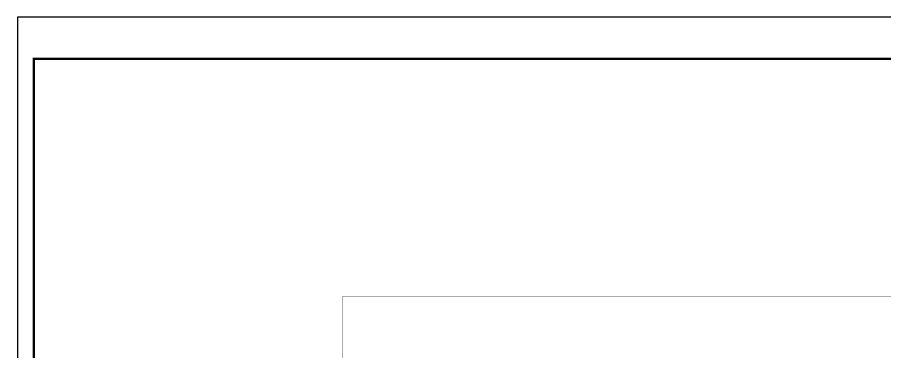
# Model space of a CAD drawing. Extents: x -302153 to 1239823, y 44204 to 1496698.
# Drawn here: x 894552 to 973128, y 919826 to 950148 of the extents above; entities that cross this region are included whole.
import ezdxf

# ---------------------------------------------------------------- set-up
doc = ezdxf.new("R2010")
doc.units = 0
doc.header["$LTSCALE"] = 1500
doc.header["$MEASUREMENT"] = 0
doc.linetypes.add('DASH', pattern=[0.35, 0.25, -0.1])
doc.layers.add('内框', color=8, linetype='CONTINUOUS', plot=False)
doc.layers.add('抗震等级范围线', color=110, linetype='DASH', plot=False)
doc.styles.add('黑体', font='simhei.ttf')

# ---------------------------------------------------------------- blocks, each defined once
blk = doc.blocks.new('THAPE_A0L1_inner')
at = {"layer": '内框'}
blk.add_lwpolyline([(0, 0), (1486, 0), (1486, 841), (0, 841)], close=True, dxfattribs=at)
at = {"layer": '内框', "const_width": 1.4}
blk.add_lwpolyline([(25, 831), (25, 10), (1476, 10), (1476, 831)], close=True, dxfattribs=at)
at = {"layer": '内框', "style": '黑体', "width": 0.8}
blk.add_attdef('内框名称', (73.61, 847.62), '', height=10, dxfattribs=at)

msp = doc.modelspace()

# ---------------------------------------------------------------- linework, layer by layer
at = {"layer": '抗震等级范围线', "ltscale": 2, "const_width": 30}
msp.add_lwpolyline([(913243.2116, 909722.8008), (916523.0123, 897247.6868), (927665.3806, 900171.9126), (929177.6854, 894606.664), (934673.895, 894116.5466), (1159203.715, 894116.5466), (1159203.715, 924856.2676), (924031.5223, 924856.2676), (924031.5223, 912874.0049), (913243.2116, 909722.8008)], dxfattribs=at)

# ---------------------------------------------------------------- block references
at = {"layer": '内框', "xscale": 150, "yscale": 150, "zscale": 150, "rotation": 270}
msp.add_blockref('THAPE_A0L1_inner', (894551.8051, 950147.9042), dxfattribs=at)

doc.saveas('drawing.dxf')
